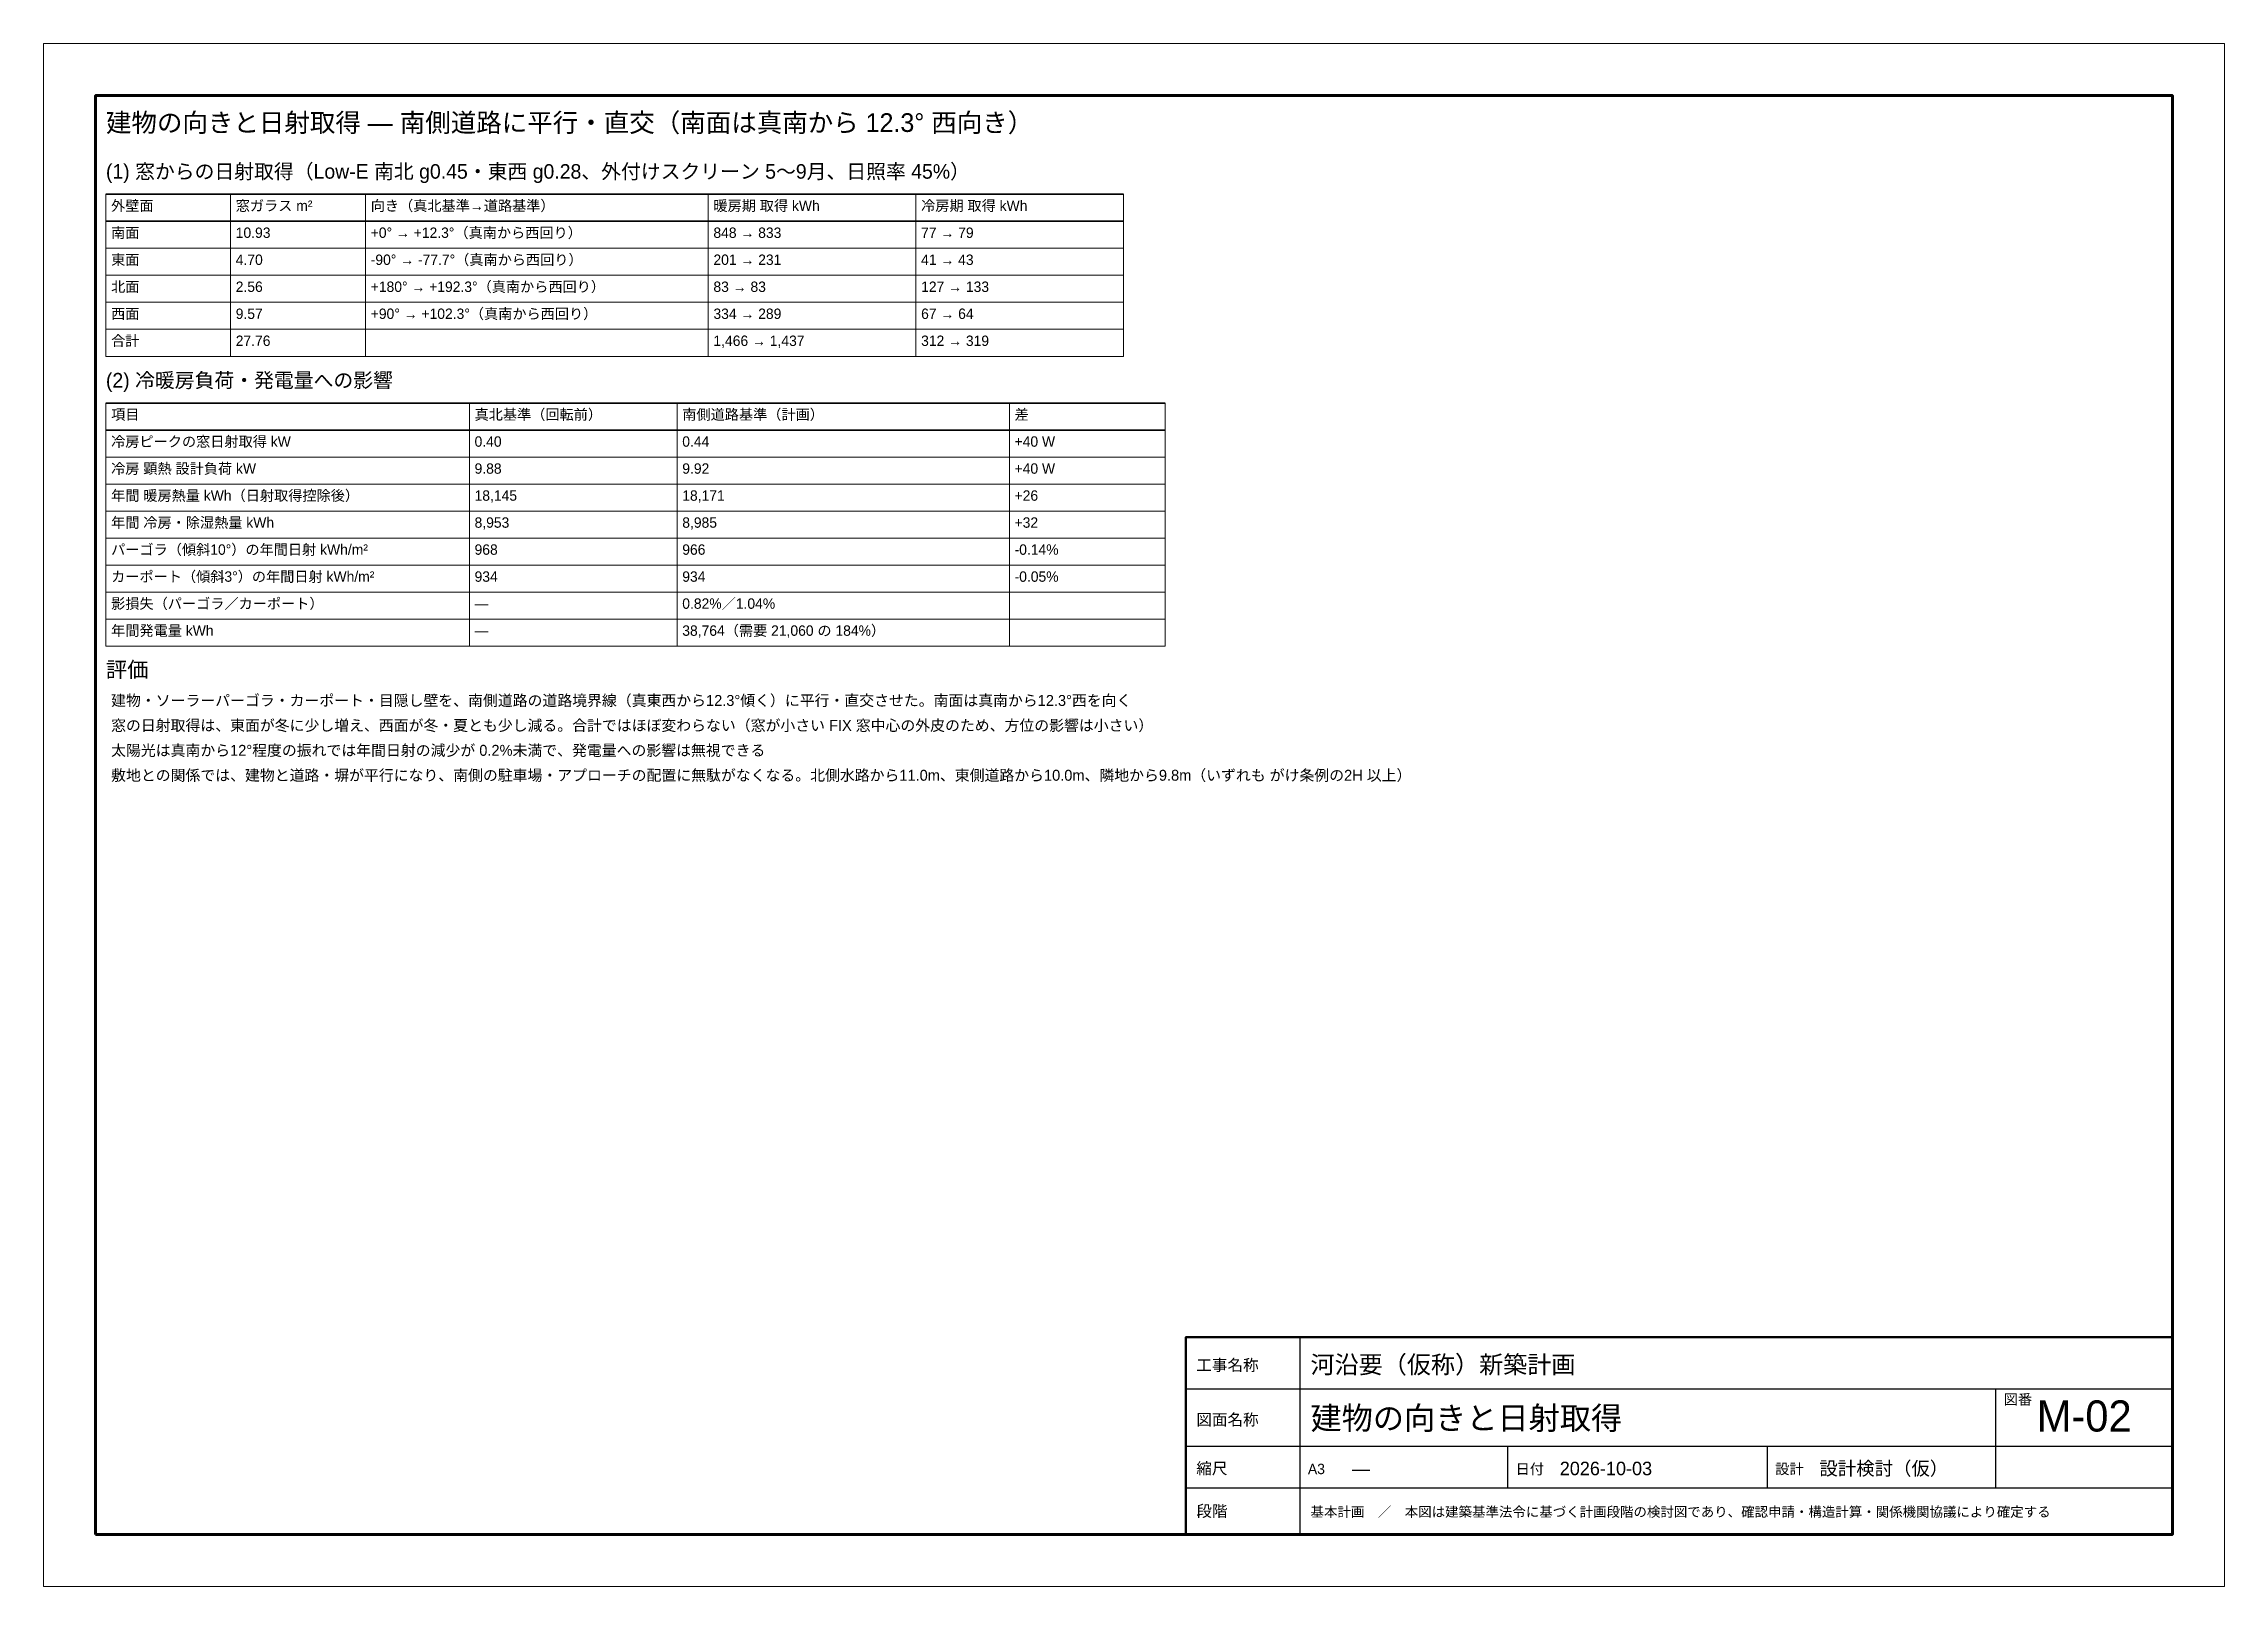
# Model space of a CAD drawing. Header units: millimetres. Extents: x 0 to 420, y 0 to 297.
import ezdxf
from ezdxf.enums import TextEntityAlignment as Align

# ---------------------------------------------------------------- set-up
doc = ezdxf.new("R2010")
doc.units = ezdxf.units.MM
doc.header["$LTSCALE"] = 0.5
for name, color, linetype, lineweight in [('A-TEXT', 7, 'Continuous', 18), ('G-FRAME', 7, 'Continuous', 70), ('G-TABLE', 7, 'Continuous', 18), ('G-TITLE', 7, 'Continuous', 25)]:
    doc.layers.add(name, color=color, linetype=linetype, lineweight=lineweight)
doc.styles.add('JP', font='ipag.ttf')

msp = doc.modelspace()

# ---------------------------------------------------------------- linework, layer by layer
at = {"layer": 'G-FRAME', "lineweight": 0}
msp.add_lwpolyline([(0, 0), (420, 0), (420, 297), (0, 297)], close=True, dxfattribs=at)
at = {"layer": 'G-FRAME'}
msp.add_lwpolyline([(10, 10), (410, 10), (410, 287), (10, 287)], close=True, dxfattribs=at)
at = {"layer": 'G-TABLE', "lineweight": 35}
for points in [[(12, 268), (208, 268)], [(12, 262.8), (208, 262.8)], [(12, 227.8), (216, 227.8)], [(12, 222.6), (216, 222.6)]]:
    msp.add_lwpolyline(points, dxfattribs=at)
at = {"layer": 'G-TABLE'}
for points in [[(12, 268), (12, 236.8)], [(36, 268), (36, 236.8)], [(62, 268), (62, 236.8)], [(128, 268), (128, 236.8)], [(168, 268), (168, 236.8)], [(208, 268), (208, 236.8)], [(12, 227.8), (12, 181)], [(82, 227.8), (82, 181)], [(122, 227.8), (122, 181)], [(186, 227.8), (186, 181)], [(216, 227.8), (216, 181)]]:
    msp.add_lwpolyline(points, dxfattribs=at)
at = {"layer": 'G-TABLE', "lineweight": 18}
for points in [[(12, 257.6), (208, 257.6)], [(12, 252.4), (208, 252.4)], [(12, 247.2), (208, 247.2)], [(12, 242), (208, 242)], [(12, 236.8), (208, 236.8)], [(12, 217.4), (216, 217.4)], [(12, 212.2), (216, 212.2)], [(12, 207), (216, 207)], [(12, 201.8), (216, 201.8)], [(12, 196.6), (216, 196.6)], [(12, 191.4), (216, 191.4)], [(12, 186.2), (216, 186.2)], [(12, 181), (216, 181)]]:
    msp.add_lwpolyline(points, dxfattribs=at)
at = {"layer": 'G-TITLE'}
for p, q in [((242, 10), (242, 48)), ((220, 38), (410, 38)), ((376, 19), (376, 38)), ((220, 27), (410, 27)), ((242, 19), (242, 27)), ((282, 19), (282, 27)), ((332, 19), (332, 27)), ((220, 19), (410, 19))]:
    msp.add_line(p, q, dxfattribs=at)
at = {"layer": 'G-TITLE', "lineweight": 50}
msp.add_lwpolyline([(220, 10), (410, 10), (410, 48), (220, 48)], close=True, dxfattribs=at)

# ---------------------------------------------------------------- texts
at = {"layer": 'A-TEXT', "style": 'JP'}
for s, height, p in [('建物の向きと日射取得 — 南側道路に平行・直交（南面は真南から 12.3° 西向き）', 3.6, (12, 280)), ('(1) 窓からの日射取得（Low-E 南北 g0.45・東西 g0.28、外付けスクリーン 5〜9月、日照率 45%）', 2.8, (12, 271)), ('外壁面', 2, (13, 264.8)), ('窓ガラス m²', 2, (37, 264.8)), ('向き（真北基準→道路基準）', 2, (63, 264.8)), ('暖房期 取得 kWh', 2, (129, 264.8)), ('冷房期 取得 kWh', 2, (169, 264.8)), ('南面', 2, (13, 259.6)), ('10.93', 2, (37, 259.6)), ('+0° → +12.3°（真南から西回り）', 2, (63, 259.6)), ('848 → 833', 2, (129, 259.6)), ('77 → 79', 2, (169, 259.6)), ('東面', 2, (13, 254.4)), ('4.70', 2, (37, 254.4)), ('-90° → -77.7°（真南から西回り）', 2, (63, 254.4)), ('201 → 231', 2, (129, 254.4)), ('41 → 43', 2, (169, 254.4)), ('北面', 2, (13, 249.2)), ('2.56', 2, (37, 249.2)), ('+180° → +192.3°（真南から西回り）', 2, (63, 249.2)), ('83 → 83', 2, (129, 249.2)), ('127 → 133', 2, (169, 249.2)), ('西面', 2, (13, 244)), ('9.57', 2, (37, 244)), ('+90° → +102.3°（真南から西回り）', 2, (63, 244)), ('334 → 289', 2, (129, 244)), ('67 → 64', 2, (169, 244)), ('合計', 2, (13, 238.8)), ('27.76', 2, (37, 238.8)), ('1,466 → 1,437', 2, (129, 238.8)), ('312 → 319', 2, (169, 238.8)), ('(2) 冷暖房負荷・発電量への影響', 2.8, (12, 230.8)), ('真北基準（回転前）', 2, (83, 224.6)), ('南側道路基準（計画）', 2, (123, 224.6)), ('差', 2, (187, 224.6)), ('項目', 2, (13, 224.6)), ('冷房ピークの窓日射取得 kW', 2, (13, 219.4)), ('0.40', 2, (83, 219.4)), ('0.44', 2, (123, 219.4)), ('+40 W', 2, (187, 219.4)), ('冷房 顕熱 設計負荷 kW', 2, (13, 214.2)), ('9.88', 2, (83, 214.2)), ('9.92', 2, (123, 214.2)), ('+40 W', 2, (187, 214.2)), ('年間 暖房熱量 kWh（日射取得控除後）', 2, (13, 209)), ('18,145', 2, (83, 209)), ('18,171', 2, (123, 209)), ('+26', 2, (187, 209)), ('年間 冷房・除湿熱量 kWh', 2, (13, 203.8)), ('8,953', 2, (83, 203.8)), ('8,985', 2, (123, 203.8)), ('+32', 2, (187, 203.8)), ('パーゴラ（傾斜10°）の年間日射 kWh/m²', 2, (13, 198.6)), ('968', 2, (83, 198.6)), ('966', 2, (123, 198.6)), ('-0.14%', 2, (187, 198.6)), ('カーポート（傾斜3°）の年間日射 kWh/m²', 2, (13, 193.4)), ('934', 2, (83, 193.4)), ('934', 2, (123, 193.4)), ('-0.05%', 2, (187, 193.4)), ('影損失（パーゴラ／カーポート）', 2, (13, 188.2)), ('—', 2, (83, 188.2)), ('0.82%／1.04%', 2, (123, 188.2)), ('年間発電量 kWh', 2, (13, 183)), ('38,764（需要 21,060 の 184%）', 2, (123, 183)), ('—', 2, (83, 183)), ('評価', 3, (12, 175)), ('建物・ソーラーパーゴラ・カーポート・目隠し壁を、南側道路の道路境界線（真東西から12.3°傾く）に平行・直交させた。南面は真南から12.3°西を向く', 2.1, (13, 169.5)), ('窓の日射取得は、東面が冬に少し増え、西面が冬・夏とも少し減る。合計ではほぼ変わらない（窓が小さい FIX 窓中心の外皮のため、方位の影響は小さい）', 2.1, (13, 164.7)), ('太陽光は真南から12°程度の振れでは年間日射の減少が 0.2%未満で、発電量への影響は無視できる', 2.1, (13, 159.9)), ('敷地との関係では、建物と道路・塀が平行になり、南側の駐車場・アプローチの配置に無駄がなくなる。北側水路から11.0m、東側道路から10.0m、隣地から9.8m（いずれも がけ条例の2H 以上）', 2.1, (13, 155.1))]:
    msp.add_text(s, height=height, dxfattribs=at).set_placement(p)
at = {"layer": 'G-TITLE', "style": 'JP'}
for s, height, p in [('工事名称', 2.2, (222, 41.5)), ('河沿要（仮称）新築計画', 3.4, (244, 41)), ('建物の向きと日射取得', 4.4, (244, 30.2)), ('図番', 2, (377.5, 35)), ('図面名称', 2.2, (222, 31)), ('縮尺', 2.2, (222, 21.6)), ('A3', 2, (243.5, 21.6)), ('—', 2.6, (252, 21.4)), ('日付', 2, (283.5, 21.6)), ('2026-10-03', 2.6, (292, 21.4)), ('設計', 2, (333.5, 21.6)), ('設計検討（仮）', 2.6, (342, 21.4)), ('段階', 2.2, (222, 13.4)), ('基本計画\u3000／\u3000本図は建築基準法令に基づく計画段階の検討図であり、確認申請・構造計算・関係機関協議により確定する', 1.9, (244, 13.4))]:
    msp.add_text(s, height=height, dxfattribs=at).set_placement(p)
msp.add_text('M-02', height=6, dxfattribs=at).set_placement((393, 28), align=Align.BOTTOM_CENTER)

doc.saveas('drawing.dxf')
